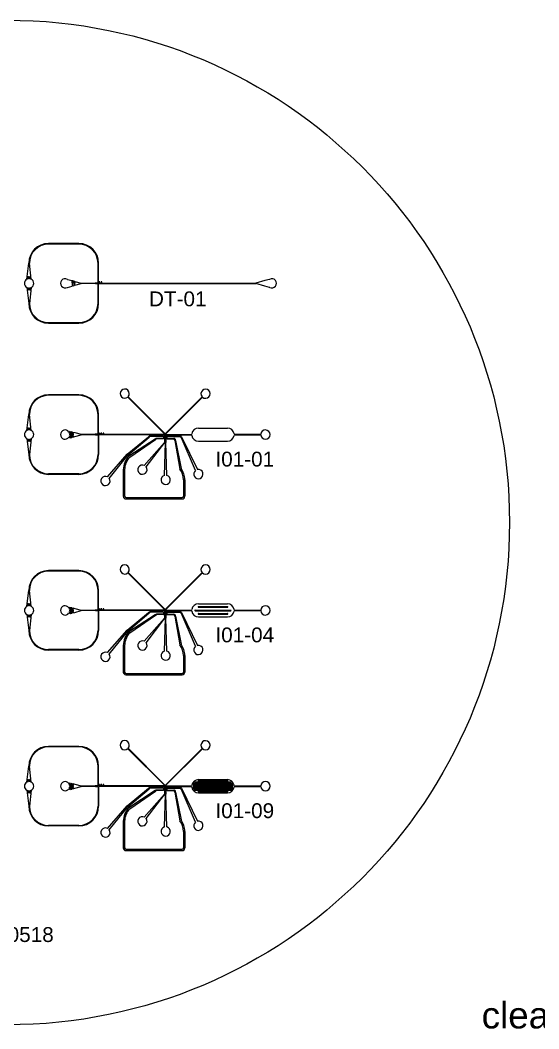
# Model space of a CAD drawing. Header units: millimetres. Extents: x 1 to 237, y 1 to 237.
# Drawn here: x 39.7 to 79.1, y 80.6 to 157.1 of the extents above; entities that cross this region are included whole.
import ezdxf

# ---------------------------------------------------------------- set-up
doc = ezdxf.new("R2010")
doc.units = ezdxf.units.MM
doc.header["$MEASUREMENT"] = 0
doc.layers.add('Instructions', color=3, linetype='Continuous')
doc.styles.get("Standard").update_dxf_attribs({"font": 'arial.ttf'})

msp = doc.modelspace()

# ---------------------------------------------------------------- linework, layer by layer
for p, q in [((44.15, 140.117), (41.86, 140.117)), ((44.15, 140.077), (41.86, 140.077)), ((40.217, 137.407), (40.36, 138.617)), ((40.543, 137.407), (40.4, 138.617)), ((45.61, 137.117), (45.61, 138.617)), ((45.65, 137.112), (45.65, 138.617)), ((40.258, 137.425), (40.265, 137.48)), ((40.284, 137.537), (40.274, 137.586)), ((40.306, 137.439), (40.295, 137.488)), ((40.348, 137.546), (40.344, 137.596)), ((40.355, 137.446), (40.352, 137.496)), ((40.405, 137.446), (40.409, 137.496)), ((40.412, 137.546), (40.416, 137.596)), ((40.455, 137.439), (40.465, 137.488)), ((40.476, 137.537), (40.487, 137.586)), ((40.502, 137.425), (40.496, 137.48)), ((43.285, 137.4), (43.642, 137.305)), ((43.642, 137.282), (43.642, 137.305)), ((43.726, 137.282), (43.642, 137.282)), ((43.642, 137.212), (43.642, 137.262)), ((43.692, 137.262), (43.642, 137.262)), ((43.692, 137.212), (43.642, 137.212)), ((43.642, 137.142), (43.642, 137.192)), ((43.692, 137.192), (43.642, 137.192)), ((43.692, 137.142), (43.642, 137.142)), ((43.692, 137.122), (43.642, 137.122)), ((43.642, 137.122), (43.642, 137.072)), ((43.692, 137.072), (43.642, 137.072)), ((43.642, 137.052), (43.642, 137.002)), ((43.692, 137.052), (43.642, 137.052)), ((43.692, 137.002), (43.642, 137.002)), ((43.642, 136.982), (43.642, 136.932)), ((43.692, 136.982), (43.642, 136.982)), ((43.692, 137.262), (43.692, 137.212)), ((43.692, 137.192), (43.692, 137.142)), ((43.692, 137.072), (43.692, 137.122)), ((43.692, 137.002), (43.692, 137.052)), ((43.692, 136.932), (43.692, 136.982)), ((43.726, 137.282), (43.792, 137.265)), ((43.792, 137.247), (43.792, 137.265)), ((43.857, 137.247), (43.792, 137.247)), ((43.792, 137.177), (43.792, 137.227)), ((43.842, 137.227), (43.792, 137.227)), ((43.842, 137.177), (43.792, 137.177)), ((43.792, 137.107), (43.792, 137.157)), ((43.842, 137.157), (43.792, 137.157)), ((43.842, 137.107), (43.792, 137.107)), ((43.792, 137.087), (43.792, 137.037)), ((43.842, 137.087), (43.792, 137.087)), ((43.842, 137.037), (43.792, 137.037)), ((43.792, 137.017), (43.792, 136.967)), ((43.842, 137.017), (43.792, 137.017)), ((43.842, 136.967), (43.792, 136.967)), ((43.792, 136.947), (43.792, 136.93)), ((43.857, 136.947), (43.792, 136.947)), ((43.842, 137.227), (43.842, 137.177)), ((43.842, 137.157), (43.842, 137.107)), ((43.842, 137.037), (43.842, 137.087)), ((43.842, 136.967), (43.842, 137.017)), ((43.857, 137.247), (44.342, 137.117)), ((43.857, 136.947), (44.342, 137.077)), ((44.342, 137.117), (44.43, 137.117)), ((44.342, 137.117), (45.405, 137.117)), ((45.41, 137.077), (44.342, 137.077)), ((45.61, 137.117), (45.405, 137.117)), ((45.41, 137.077), (45.61, 137.077)), ((45.61, 135.577), (45.61, 137.077)), ((45.65, 137.112), (45.7, 137.112)), ((45.65, 135.577), (45.65, 137.082)), ((45.65, 137.082), (45.7, 137.082)), ((45.75, 137.217), (45.7, 137.217)), ((45.7, 137.217), (45.7, 137.167)), ((45.7, 137.167), (45.75, 137.167)), ((45.7, 137.117), (57.577, 137.117)), ((45.7, 137.112), (45.7, 137.117)), ((45.7, 137.082), (45.7, 137.077)), ((45.7, 137.077), (57.577, 137.077)), ((45.75, 137.167), (45.75, 137.217)), ((45.9, 137.217), (45.85, 137.217)), ((45.85, 137.217), (45.85, 137.167)), ((45.85, 137.167), (45.9, 137.167)), ((45.9, 137.167), (45.9, 137.217)), ((58.277, 137.305), (57.577, 137.117)), ((58.277, 136.89), (57.577, 137.077)), ((58.634, 137.4), (58.277, 137.305)), ((40.217, 136.788), (40.36, 135.577)), ((40.258, 136.769), (40.265, 136.714)), ((40.284, 136.658), (40.274, 136.609)), ((40.306, 136.755), (40.295, 136.706)), ((40.348, 136.648), (40.344, 136.598)), ((40.355, 136.748), (40.352, 136.698)), ((40.543, 136.788), (40.4, 135.577)), ((40.405, 136.748), (40.409, 136.698)), ((40.412, 136.648), (40.416, 136.598)), ((40.455, 136.755), (40.465, 136.706)), ((40.476, 136.658), (40.487, 136.609)), ((40.502, 136.769), (40.496, 136.714)), ((43.28, 136.791), (43.285, 136.794)), ((43.285, 136.794), (43.642, 136.89)), ((43.692, 136.932), (43.642, 136.932)), ((43.642, 136.912), (43.642, 136.89)), ((43.726, 136.912), (43.642, 136.912)), ((43.726, 136.912), (43.792, 136.93)), ((58.634, 136.794), (58.277, 136.89)), ((58.639, 136.791), (58.634, 136.794)), ((41.86, 134.117), (44.15, 134.117)), ((41.86, 134.077), (44.15, 134.077)), ((44.15, 128.643), (41.86, 128.643)), ((44.15, 128.603), (41.86, 128.603)), ((50.695, 125.643), (47.867, 128.471)), ((50.711, 125.684), (47.895, 128.499)), ((50.705, 125.643), (53.534, 128.471)), ((50.711, 125.684), (53.516, 128.489)), ((40.217, 125.935), (40.36, 127.145)), ((40.543, 125.935), (40.4, 127.145)), ((45.61, 125.645), (45.61, 127.143)), ((45.65, 125.693), (45.65, 127.143)), ((40.258, 125.953), (40.265, 126.008)), ((40.284, 126.065), (40.274, 126.114)), ((40.306, 125.967), (40.295, 126.016)), ((40.348, 126.074), (40.344, 126.124)), ((40.355, 125.974), (40.352, 126.024)), ((40.405, 125.974), (40.409, 126.024)), ((40.412, 126.074), (40.416, 126.124)), ((40.455, 125.967), (40.465, 126.016)), ((40.476, 126.065), (40.487, 126.114)), ((40.502, 125.953), (40.496, 126.008)), ((43.402, 125.818), (43.486, 125.873)), ((43.43, 125.766), (43.476, 125.787)), ((43.43, 125.484), (43.476, 125.464)), ((43.449, 125.711), (43.498, 125.723)), ((43.449, 125.539), (43.498, 125.527)), ((43.459, 125.653), (43.509, 125.657)), ((43.459, 125.597), (43.509, 125.593)), ((43.508, 125.835), (43.55, 125.857)), ((43.529, 125.791), (43.575, 125.809)), ((43.544, 125.745), (43.592, 125.758)), ((43.544, 125.506), (43.592, 125.492)), ((43.55, 125.857), (43.617, 125.839)), ((43.554, 125.697), (43.604, 125.705)), ((43.554, 125.553), (43.604, 125.545)), ((43.559, 125.649), (43.609, 125.651)), ((43.559, 125.602), (43.609, 125.599)), ((43.633, 125.794), (43.702, 125.816)), ((43.646, 125.748), (43.724, 125.766)), ((43.646, 125.502), (43.724, 125.484)), ((43.655, 125.699), (43.754, 125.712)), ((43.655, 125.551), (43.754, 125.538)), ((43.66, 125.65), (43.759, 125.655)), ((43.66, 125.6), (43.759, 125.596)), ((43.702, 125.816), (43.857, 125.775)), ((43.702, 125.434), (43.857, 125.475)), ((43.724, 125.766), (43.746, 125.76)), ((43.724, 125.484), (43.746, 125.49)), ((43.857, 125.775), (44.342, 125.645)), ((43.857, 125.475), (44.342, 125.605)), ((44.342, 125.645), (44.43, 125.645)), ((44.342, 125.645), (44.435, 125.645)), ((44.43, 125.605), (44.342, 125.605)), ((45.41, 125.605), (44.43, 125.605)), ((44.435, 125.645), (45.405, 125.645)), ((45.61, 125.645), (45.405, 125.645)), ((45.41, 125.605), (45.61, 125.605)), ((45.61, 125.605), (45.61, 124.108)), ((45.7, 125.643), (45.65, 125.693)), ((45.7, 125.608), (45.65, 125.558)), ((45.65, 125.558), (45.65, 124.108)), ((50.695, 125.643), (45.7, 125.643)), ((50.7, 125.608), (45.7, 125.608)), ((45.76, 125.743), (45.71, 125.743)), ((45.71, 125.743), (45.71, 125.693)), ((45.71, 125.693), (45.76, 125.693)), ((45.76, 125.693), (45.76, 125.743)), ((45.91, 125.743), (45.86, 125.743)), ((45.86, 125.743), (45.86, 125.693)), ((45.86, 125.693), (45.91, 125.693)), ((45.91, 125.693), (45.91, 125.743)), ((46.06, 125.743), (46.01, 125.743)), ((46.01, 125.743), (46.01, 125.693)), ((46.01, 125.693), (46.06, 125.693)), ((46.06, 125.693), (46.06, 125.743)), ((50.55, 125.508), (49.55, 125.508)), ((50.55, 125.483), (49.55, 125.458)), ((50.65, 125.528), (50.65, 125.028)), ((50.675, 125.528), (50.675, 125.028)), ((50.7, 125.608), (52.7, 125.608)), ((50.705, 125.643), (52.7, 125.643)), ((50.725, 125.528), (50.725, 125.028)), ((50.75, 125.528), (50.75, 125.028)), ((50.85, 125.508), (51.85, 125.508)), ((50.85, 125.483), (51.85, 125.458)), ((52.7, 125.643), (52.729, 125.695)), ((52.7, 125.608), (52.729, 125.555)), ((53.224, 126.125), (55.439, 126.125)), ((55.961, 125.645), (55.934, 125.695)), ((55.961, 125.605), (55.934, 125.555)), ((55.961, 125.645), (57.961, 125.645)), ((55.961, 125.605), (57.961, 125.605)), ((40.217, 125.316), (40.36, 124.105)), ((40.258, 125.297), (40.265, 125.242)), ((40.284, 125.185), (40.274, 125.137)), ((40.306, 125.283), (40.295, 125.234)), ((40.348, 125.176), (40.344, 125.126)), ((40.355, 125.276), (40.352, 125.226)), ((40.543, 125.316), (40.4, 124.105)), ((40.405, 125.276), (40.409, 125.226)), ((40.412, 125.176), (40.416, 125.126)), ((40.455, 125.283), (40.465, 125.234)), ((40.476, 125.185), (40.487, 125.137)), ((40.502, 125.297), (40.496, 125.242)), ((43.402, 125.432), (43.486, 125.377)), ((43.508, 125.415), (43.55, 125.393)), ((43.529, 125.459), (43.575, 125.441)), ((43.55, 125.393), (43.617, 125.411)), ((43.633, 125.456), (43.702, 125.434)), ((47.811, 124.128), (49.444, 125.464)), ((47.882, 124.057), (49.479, 125.428)), ((49.944, 125.289), (47.953, 123.986)), ((48.023, 123.916), (49.979, 125.253)), ((49.123, 123.279), (50.65, 125.028)), ((49.26, 123.168), (50.675, 125.028)), ((50.55, 125.333), (50.05, 125.333)), ((50.55, 125.308), (50.05, 125.283)), ((50.575, 125.458), (50.575, 125.358)), ((50.6, 125.458), (50.6, 125.358)), ((50.653, 122.531), (50.725, 125.028)), ((50.837, 122.531), (50.75, 125.028)), ((50.8, 125.458), (50.8, 125.358)), ((50.825, 125.458), (50.825, 125.358)), ((50.85, 125.333), (51.35, 125.333)), ((50.85, 125.308), (51.35, 125.283)), ((51.45, 125.183), (51.827, 123.002)), ((51.5, 125.183), (51.907, 123.062)), ((53.008, 122.901), (51.919, 125.43)), ((51.956, 125.464), (53.165, 122.97)), ((53.224, 125.125), (55.439, 125.125)), ((46.323, 122.424), (47.811, 124.128)), ((46.466, 122.304), (47.882, 124.057)), ((44.15, 122.648), (41.86, 122.648)), ((44.15, 122.608), (41.86, 122.608)), ((47.528, 122.961), (47.528, 120.943)), ((47.628, 122.961), (47.628, 120.943)), ((52.096, 122.193), (52.096, 120.943)), ((52.196, 122.193), (52.196, 120.943)), ((47.728, 120.843), (51.996, 120.843)), ((47.728, 120.743), (51.996, 120.743)), ((44.15, 115.309), (41.86, 115.309)), ((44.15, 115.269), (41.86, 115.269)), ((50.695, 112.309), (47.867, 115.137)), ((50.711, 112.35), (47.895, 115.166)), ((50.705, 112.309), (53.534, 115.137)), ((50.711, 112.35), (53.516, 115.155)), ((40.217, 112.601), (40.36, 113.811)), ((40.543, 112.601), (40.4, 113.811)), ((45.61, 112.311), (45.61, 113.809)), ((45.65, 112.359), (45.65, 113.809)), ((40.258, 112.619), (40.265, 112.674)), ((40.284, 112.731), (40.274, 112.78)), ((40.306, 112.633), (40.295, 112.682)), ((40.348, 112.74), (40.344, 112.79)), ((40.355, 112.64), (40.352, 112.69)), ((40.405, 112.64), (40.409, 112.69)), ((40.412, 112.74), (40.416, 112.79)), ((40.455, 112.633), (40.465, 112.682)), ((40.476, 112.731), (40.487, 112.78)), ((40.502, 112.619), (40.496, 112.674)), ((43.402, 112.484), (43.486, 112.539)), ((43.508, 112.501), (43.55, 112.523)), ((43.529, 112.457), (43.575, 112.475)), ((43.55, 112.523), (43.617, 112.506)), ((43.633, 112.46), (43.702, 112.483)), ((43.702, 112.483), (43.857, 112.441)), ((53.223, 112.581), (55.438, 112.581)), ((53.223, 112.531), (55.438, 112.531)), ((53.224, 112.791), (55.439, 112.791)), ((40.217, 111.982), (40.36, 110.771)), ((40.258, 111.963), (40.265, 111.908)), ((40.284, 111.852), (40.274, 111.803)), ((40.306, 111.949), (40.295, 111.9)), ((40.348, 111.842), (40.344, 111.793)), ((40.355, 111.942), (40.352, 111.892)), ((40.543, 111.982), (40.4, 110.771)), ((40.405, 111.942), (40.409, 111.892)), ((40.412, 111.842), (40.416, 111.793)), ((40.455, 111.949), (40.465, 111.9)), ((40.476, 111.852), (40.487, 111.803)), ((40.502, 111.963), (40.496, 111.908)), ((43.402, 112.099), (43.486, 112.044)), ((43.43, 112.433), (43.476, 112.453)), ((43.43, 112.15), (43.476, 112.13)), ((43.449, 112.377), (43.498, 112.389)), ((43.449, 112.205), (43.498, 112.193)), ((43.459, 112.319), (43.509, 112.323)), ((43.459, 112.263), (43.509, 112.259)), ((43.508, 112.081), (43.55, 112.059)), ((43.529, 112.126), (43.575, 112.107)), ((43.544, 112.411), (43.592, 112.424)), ((43.544, 112.172), (43.592, 112.159)), ((43.55, 112.059), (43.617, 112.077)), ((43.554, 112.363), (43.604, 112.371)), ((43.554, 112.219), (43.604, 112.211)), ((43.559, 112.315), (43.609, 112.317)), ((43.559, 112.268), (43.609, 112.265)), ((43.633, 112.122), (43.702, 112.1)), ((43.646, 112.414), (43.724, 112.432)), ((43.646, 112.169), (43.724, 112.151)), ((43.655, 112.365), (43.754, 112.378)), ((43.655, 112.218), (43.754, 112.204)), ((43.66, 112.316), (43.759, 112.321)), ((43.66, 112.266), (43.759, 112.262)), ((43.702, 112.1), (43.857, 112.141)), ((43.724, 112.432), (43.746, 112.426)), ((43.724, 112.151), (43.746, 112.157)), ((43.857, 112.441), (44.342, 112.311)), ((43.857, 112.141), (44.342, 112.271)), ((44.342, 112.311), (44.43, 112.311)), ((44.342, 112.311), (44.435, 112.311)), ((44.43, 112.271), (44.342, 112.271)), ((45.41, 112.271), (44.43, 112.271)), ((44.435, 112.311), (45.405, 112.311)), ((45.61, 112.311), (45.405, 112.311)), ((45.41, 112.271), (45.61, 112.271)), ((45.61, 112.271), (45.61, 110.774)), ((45.7, 112.309), (45.65, 112.359)), ((45.7, 112.274), (45.65, 112.224)), ((45.65, 112.224), (45.65, 110.774)), ((50.695, 112.309), (45.7, 112.309)), ((50.7, 112.274), (45.7, 112.274)), ((45.76, 112.409), (45.71, 112.409)), ((45.71, 112.409), (45.71, 112.359)), ((45.71, 112.359), (45.76, 112.359)), ((45.76, 112.359), (45.76, 112.409)), ((45.91, 112.409), (45.86, 112.409)), ((45.86, 112.409), (45.86, 112.359)), ((45.86, 112.359), (45.91, 112.359)), ((45.91, 112.359), (45.91, 112.409)), ((46.06, 112.409), (46.01, 112.409)), ((46.01, 112.409), (46.01, 112.359)), ((46.01, 112.359), (46.06, 112.359)), ((46.06, 112.359), (46.06, 112.409)), ((47.811, 110.794), (49.444, 112.13)), ((47.882, 110.723), (49.479, 112.095)), ((49.944, 111.955), (47.953, 110.653)), ((48.023, 110.582), (49.979, 111.92)), ((50.55, 112.174), (49.55, 112.174)), ((50.55, 112.149), (49.55, 112.124)), ((50.55, 111.999), (50.05, 111.999)), ((50.55, 111.974), (50.05, 111.949)), ((50.575, 112.124), (50.575, 112.024)), ((50.6, 112.124), (50.6, 112.024)), ((50.65, 112.194), (50.65, 111.694)), ((50.675, 112.194), (50.675, 111.694)), ((50.7, 112.274), (52.7, 112.274)), ((50.705, 112.309), (52.7, 112.309)), ((50.725, 112.194), (50.725, 111.694)), ((50.75, 112.194), (50.75, 111.694)), ((50.8, 112.124), (50.8, 112.024)), ((50.825, 112.124), (50.825, 112.024)), ((50.85, 112.174), (51.85, 112.174)), ((50.85, 112.149), (51.85, 112.124)), ((50.85, 111.999), (51.35, 111.999)), ((50.85, 111.974), (51.35, 111.949)), ((51.45, 111.849), (51.827, 109.668)), ((51.5, 111.849), (51.907, 109.728)), ((53.008, 109.567), (51.919, 112.096)), ((51.956, 112.13), (53.165, 109.636)), ((52.7, 112.309), (52.729, 112.361)), ((52.7, 112.274), (52.729, 112.221)), ((52.984, 112.319), (55.676, 112.319)), ((52.984, 112.269), (55.676, 112.269)), ((53.223, 112.056), (55.438, 112.056)), ((53.223, 112.006), (55.438, 112.006)), ((53.224, 111.791), (55.439, 111.791)), ((55.961, 112.311), (55.934, 112.361)), ((55.961, 112.271), (55.934, 112.221)), ((55.961, 112.311), (57.961, 112.311)), ((55.961, 112.271), (57.961, 112.271)), ((49.123, 109.946), (50.65, 111.694)), ((49.26, 109.834), (50.675, 111.694)), ((50.653, 109.197), (50.725, 111.694)), ((50.837, 109.197), (50.75, 111.694)), ((46.323, 109.09), (47.811, 110.794)), ((46.466, 108.97), (47.882, 110.723)), ((47.528, 109.627), (47.528, 107.61)), ((47.628, 109.627), (47.628, 107.61)), ((44.15, 109.314), (41.86, 109.314)), ((44.15, 109.274), (41.86, 109.274)), ((52.096, 108.86), (52.096, 107.61)), ((52.196, 108.86), (52.196, 107.61)), ((47.728, 107.51), (51.996, 107.51)), ((47.728, 107.41), (51.996, 107.41)), ((44.15, 101.975), (41.86, 101.975)), ((44.15, 101.935), (41.86, 101.935)), ((50.695, 98.975), (47.867, 101.803)), ((50.711, 99.016), (47.895, 101.832)), ((50.705, 98.975), (53.534, 101.803)), ((50.711, 99.016), (53.516, 101.821)), ((40.217, 99.267), (40.36, 100.477)), ((40.543, 99.267), (40.4, 100.477)), ((45.61, 98.977), (45.61, 100.475)), ((45.65, 99.025), (45.65, 100.475)), ((40.348, 99.406), (40.344, 99.456)), ((40.412, 99.406), (40.416, 99.456)), ((53.224, 99.457), (55.439, 99.457)), ((40.258, 99.286), (40.265, 99.34)), ((40.284, 99.397), (40.274, 99.446)), ((40.306, 99.299), (40.295, 99.348)), ((40.355, 99.307), (40.352, 99.356)), ((40.405, 99.307), (40.409, 99.356)), ((40.455, 99.299), (40.465, 99.348)), ((40.476, 99.397), (40.487, 99.446)), ((40.502, 99.286), (40.496, 99.34)), ((43.402, 99.15), (43.486, 99.205)), ((43.402, 98.765), (43.486, 98.71)), ((43.43, 99.099), (43.476, 99.119)), ((43.43, 98.816), (43.476, 98.796)), ((43.449, 99.043), (43.498, 99.056)), ((43.449, 98.872), (43.498, 98.859)), ((43.459, 98.986), (43.509, 98.99)), ((43.459, 98.929), (43.509, 98.925)), ((43.508, 99.167), (43.55, 99.19)), ((43.508, 98.748), (43.55, 98.725)), ((43.529, 99.123), (43.575, 99.142)), ((43.529, 98.792), (43.575, 98.773)), ((43.544, 99.077), (43.592, 99.09)), ((43.544, 98.838), (43.592, 98.825)), ((43.55, 99.19), (43.617, 99.172)), ((43.55, 98.725), (43.617, 98.743)), ((43.554, 99.029), (43.604, 99.037)), ((43.554, 98.886), (43.604, 98.878)), ((43.559, 98.981), (43.609, 98.984)), ((43.559, 98.934), (43.609, 98.931)), ((43.633, 99.127), (43.702, 99.149)), ((43.633, 98.788), (43.702, 98.766)), ((43.646, 99.08), (43.724, 99.098)), ((43.646, 98.835), (43.724, 98.817)), ((43.655, 99.031), (43.754, 99.045)), ((43.655, 98.884), (43.754, 98.87)), ((43.66, 98.982), (43.759, 98.987)), ((43.66, 98.933), (43.759, 98.928)), ((43.702, 99.149), (43.857, 99.107)), ((43.702, 98.766), (43.857, 98.807)), ((43.724, 99.098), (43.746, 99.092)), ((43.724, 98.817), (43.746, 98.823)), ((43.857, 99.107), (44.342, 98.977)), ((43.857, 98.807), (44.342, 98.937)), ((44.342, 98.977), (44.43, 98.977)), ((44.342, 98.977), (44.435, 98.977)), ((44.43, 98.937), (44.342, 98.937)), ((45.41, 98.937), (44.43, 98.937)), ((44.435, 98.977), (45.405, 98.977)), ((45.61, 98.977), (45.405, 98.977)), ((45.41, 98.937), (45.61, 98.937)), ((45.61, 98.937), (45.61, 97.44)), ((45.7, 98.975), (45.65, 99.025)), ((45.7, 98.94), (45.65, 98.89)), ((45.65, 98.89), (45.65, 97.44)), ((50.695, 98.975), (45.7, 98.975)), ((50.7, 98.94), (45.7, 98.94)), ((45.76, 99.075), (45.71, 99.075)), ((45.71, 99.075), (45.71, 99.025)), ((45.71, 99.025), (45.76, 99.025)), ((45.76, 99.025), (45.76, 99.075)), ((45.91, 99.075), (45.86, 99.075)), ((45.86, 99.075), (45.86, 99.025)), ((45.86, 99.025), (45.91, 99.025)), ((45.91, 99.025), (45.91, 99.075)), ((46.06, 99.075), (46.01, 99.075)), ((46.01, 99.075), (46.01, 99.025)), ((46.01, 99.025), (46.06, 99.025)), ((46.06, 99.025), (46.06, 99.075)), ((47.811, 97.46), (49.444, 98.796)), ((47.882, 97.39), (49.479, 98.761)), ((50.55, 98.84), (49.55, 98.84)), ((50.55, 98.815), (49.55, 98.79)), ((50.575, 98.79), (50.575, 98.69)), ((50.6, 98.79), (50.6, 98.69)), ((50.65, 98.86), (50.65, 98.36)), ((50.675, 98.86), (50.675, 98.36)), ((50.7, 98.94), (52.7, 98.94)), ((50.705, 98.975), (52.7, 98.975)), ((50.725, 98.86), (50.725, 98.36)), ((50.75, 98.86), (50.75, 98.36)), ((50.8, 98.79), (50.8, 98.69)), ((50.825, 98.79), (50.825, 98.69)), ((50.85, 98.84), (51.85, 98.84)), ((50.85, 98.815), (51.85, 98.79)), ((53.008, 96.233), (51.919, 98.763)), ((51.956, 98.796), (53.165, 96.302)), ((52.7, 98.975), (52.729, 99.027)), ((52.7, 98.94), (52.729, 98.887)), ((52.842, 99.043), (55.818, 99.043)), ((52.842, 98.993), (55.818, 98.993)), ((52.842, 98.926), (55.818, 98.926)), ((52.842, 98.876), (55.818, 98.876)), ((52.878, 99.16), (55.783, 99.16)), ((52.878, 99.11), (55.783, 99.11)), ((52.878, 98.81), (55.783, 98.81)), ((52.878, 98.76), (55.783, 98.76)), ((52.96, 99.277), (55.7, 99.277)), ((52.96, 99.227), (55.7, 99.227)), ((52.96, 98.693), (55.7, 98.693)), ((53.223, 99.393), (55.438, 99.393)), ((53.223, 99.343), (55.438, 99.343)), ((55.961, 98.977), (55.934, 99.027)), ((55.961, 98.937), (55.934, 98.887)), ((55.961, 98.977), (57.961, 98.977)), ((55.961, 98.937), (57.961, 98.937)), ((40.217, 98.648), (40.36, 97.437)), ((40.258, 98.629), (40.265, 98.575)), ((40.284, 98.518), (40.274, 98.469)), ((40.306, 98.616), (40.295, 98.567)), ((40.348, 98.509), (40.344, 98.459)), ((40.355, 98.608), (40.352, 98.559)), ((40.543, 98.648), (40.4, 97.437)), ((40.405, 98.608), (40.409, 98.559)), ((40.412, 98.509), (40.416, 98.459)), ((40.455, 98.616), (40.465, 98.567)), ((40.476, 98.518), (40.487, 98.469)), ((40.502, 98.629), (40.496, 98.575)), ((49.944, 98.621), (47.953, 97.319)), ((48.023, 97.248), (49.979, 98.586)), ((49.123, 96.612), (50.65, 98.36)), ((49.26, 96.501), (50.675, 98.36)), ((50.55, 98.665), (50.05, 98.665)), ((50.55, 98.64), (50.05, 98.615)), ((50.653, 95.863), (50.725, 98.36)), ((50.837, 95.864), (50.75, 98.36)), ((50.85, 98.665), (51.35, 98.665)), ((50.85, 98.64), (51.35, 98.615)), ((51.45, 98.515), (51.827, 96.334)), ((51.5, 98.515), (51.907, 96.395)), ((52.96, 98.643), (55.7, 98.643)), ((53.223, 98.576), (55.438, 98.576)), ((53.223, 98.526), (55.438, 98.526)), ((53.224, 98.457), (55.439, 98.457)), ((46.323, 95.756), (47.811, 97.46)), ((46.466, 95.637), (47.882, 97.39)), ((44.15, 95.98), (41.86, 95.98)), ((44.15, 95.94), (41.86, 95.94)), ((47.528, 96.294), (47.528, 94.276)), ((47.628, 96.294), (47.628, 94.276)), ((52.096, 95.526), (52.096, 94.276)), ((52.196, 95.526), (52.196, 94.276)), ((47.728, 94.176), (51.996, 94.176)), ((47.728, 94.076), (51.996, 94.076))]:
    msp.add_line(p, q)
msp.add_circle((38.731, 118.958), 38.1)
for centre, radius, start, end in [((41.86, 138.617), 1.5, 90, 180), ((41.86, 138.617), 1.46, 90, 180), ((44.15, 138.617), 1.5, 0, 90), ((44.15, 138.617), 1.46, 0, 90), ((40.38, 137.097), 0.35, 117.81996, 242.18004), ((40.38, 137.097), 0.35, 102.3, 110.4), ((40.38, 137.097), 0.4, 102.3, 106.78272), ((40.38, 137.097), 0.5, 94.1, 102.3), ((40.38, 137.097), 0.45, 94.1, 102.3), ((40.38, 137.097), 0.4, 85.9, 94.1), ((40.38, 137.097), 0.35, 85.9, 94.1), ((40.38, 137.097), 0.45, 77.7, 85.9), ((40.38, 137.097), 0.5, 77.7, 85.9), ((40.38, 137.097), 0.35, 69.6, 77.7), ((40.38, 137.097), 0.4, 73.21728, 77.7), ((40.38, 137.097), 0.35, 297.81996, 62.18004), ((43.11, 137.097), 0.35, 60, 299.01121), ((58.809, 137.097), 0.35, 240.98879, 120), ((40.38, 137.097), 0.35, 249.6, 257.7), ((40.38, 137.097), 0.4, 253.21728, 257.7), ((40.38, 137.097), 0.5, 257.7, 265.9), ((40.38, 137.097), 0.45, 257.7, 265.9), ((40.38, 137.097), 0.4, 265.9, 274.1), ((40.38, 137.097), 0.35, 265.9, 274.1), ((40.38, 137.097), 0.45, 274.1, 282.3), ((40.38, 137.097), 0.5, 274.1, 282.3), ((40.38, 137.097), 0.35, 282.3, 290.4), ((40.38, 137.097), 0.4, 282.3, 286.78272), ((41.86, 135.577), 1.5, 180, 270), ((41.86, 135.577), 1.46, 180, 270), ((44.15, 135.577), 1.5, 270, 0), ((44.15, 135.577), 1.46, 270, 0), ((41.86, 127.143), 1.5, 90, 180), ((41.86, 127.143), 1.46, 90, 180), ((44.15, 127.143), 1.5, 0, 90), ((44.15, 127.143), 1.46, 0, 90), ((47.634, 128.732), 0.35, 318.27583, 311.72417), ((53.772, 128.727), 0.35, 227.04671, 222.95329), ((40.38, 125.625), 0.35, 117.81996, 242.18004), ((40.38, 125.625), 0.35, 102.3, 110.4), ((40.38, 125.625), 0.4, 102.3, 106.78272), ((40.38, 125.625), 0.5, 94.1, 102.3), ((40.38, 125.625), 0.45, 94.1, 102.3), ((40.38, 125.625), 0.4, 85.9, 94.1), ((40.38, 125.625), 0.35, 85.9, 94.1), ((40.38, 125.625), 0.45, 77.7, 85.9), ((40.38, 125.625), 0.5, 77.7, 85.9), ((40.38, 125.625), 0.35, 69.6, 77.7), ((40.38, 125.625), 0.4, 73.21728, 77.7), ((40.38, 125.625), 0.35, 297.81996, 62.18004), ((43.11, 125.625), 0.35, 33.4, 326.6), ((43.11, 125.625), 0.35, 14.2, 23.8), ((43.11, 125.625), 0.35, 336.2, 345.8), ((43.11, 125.625), 0.35, 355.4, 4.6), ((43.11, 125.625), 0.4, 14.2, 23.8), ((43.11, 125.625), 0.4, 336.2, 345.8), ((43.11, 125.625), 0.45, 27.8, 33.4), ((43.11, 125.625), 0.4, 355.4, 4.6), ((43.11, 125.625), 0.45, 15.4, 21.6), ((43.11, 125.625), 0.45, 338.4, 344.6), ((43.11, 125.625), 0.45, 3, 9.2), ((43.11, 125.625), 0.45, 350.8, 357), ((43.11, 125.625), 0.5, 15.4, 21.6), ((43.11, 125.625), 0.5, 338.4, 344.6), ((43.11, 125.625), 0.5, 3, 9.2), ((43.11, 125.625), 0.5, 350.8, 357), ((43.11, 125.625), 0.55, 17.9, 22.92868), ((43.11, 125.625), 0.55, 7.7, 12.9), ((43.11, 125.625), 0.55, 347.1, 352.3), ((43.11, 125.625), 0.55, 357.4, 2.6), ((43.11, 125.625), 0.65, 7.7, 11.96824), ((43.11, 125.625), 0.65, 348.03176, 352.3), ((43.11, 125.625), 0.65, 357.4, 2.6), ((49.55, 125.358), 0.15, 90, 135), ((50.55, 125.458), 0.05, 0, 90), ((50.55, 125.458), 0.025, 0, 90), ((50.7, 125.528), 0.05, 0, 180), ((50.7, 125.528), 0.025, 0, 180), ((50.85, 125.458), 0.05, 90, 180), ((50.85, 125.458), 0.025, 90, 180), ((51.85, 125.358), 0.15, 45, 90), ((53.224, 125.625), 0.5, 90, 171.95215), ((53.224, 125.625), 0.5, 188.04785, 270), ((55.439, 125.625), 0.5, 8.04785, 90), ((55.439, 125.625), 0.5, 270, 351.95215), ((58.311, 125.625), 0.35, 183.27583, 176.72417), ((40.38, 125.625), 0.35, 249.6, 257.7), ((40.38, 125.625), 0.4, 253.21728, 257.7), ((40.38, 125.625), 0.5, 257.7, 265.9), ((40.38, 125.625), 0.45, 257.7, 265.9), ((40.38, 125.625), 0.4, 265.9, 274.1), ((40.38, 125.625), 0.35, 265.9, 274.1), ((40.38, 125.625), 0.45, 274.1, 282.3), ((40.38, 125.625), 0.5, 274.1, 282.3), ((40.38, 125.625), 0.35, 282.3, 290.4), ((40.38, 125.625), 0.4, 282.3, 286.78272), ((43.11, 125.625), 0.45, 326.6, 332.2), ((43.11, 125.625), 0.55, 337.07132, 342.1), ((49.55, 125.358), 0.1, 90, 135), ((50.05, 125.183), 0.15, 90, 135), ((50.05, 125.183), 0.1, 90, 135), ((50.55, 125.358), 0.025, 270, 0), ((50.55, 125.358), 0.05, 270, 0), ((50.85, 125.358), 0.05, 180, 270), ((50.85, 125.358), 0.025, 180, 270), ((51.35, 125.183), 0.15, 0, 90), ((51.35, 125.183), 0.1, 0, 90), ((51.85, 125.358), 0.1, 45, 90), ((41.86, 124.108), 1.5, 180, 270), ((41.86, 124.108), 1.46, 180, 270), ((44.15, 124.108), 1.5, 270, 0), ((44.15, 124.108), 1.46, 270, 0), ((48.978, 122.961), 1.45, 135, 180), ((48.978, 122.961), 1.35, 135, 180), ((48.978, 122.961), 0.35, 65.4314, 36.2805), ((46.178, 122.106), 0.35, 65.43763, 34.5691), ((50.746, 122.193), 0.35, 105.41111, 74.83159), ((50.746, 122.193), 1.35, 0, 36.77415), ((50.746, 122.193), 1.45, 0, 36.81109), ((53.224, 122.625), 0.35, 128.05111, 99.74541), ((47.728, 120.943), 0.2, 180, 270), ((47.728, 120.943), 0.1, 180, 270), ((51.996, 120.943), 0.1, 270, 0), ((51.996, 120.943), 0.2, 270, 0), ((47.634, 115.398), 0.35, 318.27583, 311.72417), ((53.772, 115.393), 0.35, 227.04671, 222.95329), ((41.86, 113.809), 1.5, 90, 180), ((41.86, 113.809), 1.46, 90, 180), ((44.15, 113.809), 1.5, 0, 90), ((44.15, 113.809), 1.46, 0, 90), ((40.38, 112.291), 0.35, 117.81996, 242.18004), ((40.38, 112.291), 0.35, 102.3, 110.4), ((40.38, 112.291), 0.4, 102.3, 106.78272), ((40.38, 112.291), 0.5, 94.1, 102.3), ((40.38, 112.291), 0.45, 94.1, 102.3), ((40.38, 112.291), 0.4, 85.9, 94.1), ((40.38, 112.291), 0.35, 85.9, 94.1), ((40.38, 112.291), 0.45, 77.7, 85.9), ((40.38, 112.291), 0.5, 77.7, 85.9), ((40.38, 112.291), 0.35, 69.6, 77.7), ((40.38, 112.291), 0.4, 73.21728, 77.7), ((40.38, 112.291), 0.35, 297.81996, 62.18004), ((43.11, 112.291), 0.35, 33.4, 326.6), ((43.11, 112.291), 0.45, 27.8, 33.4), ((43.11, 112.291), 0.5, 15.4, 21.6), ((43.11, 112.291), 0.55, 17.9, 22.92868), ((53.224, 112.291), 0.5, 90, 171.95215), ((53.223, 112.556), 0.025, 90, 270), ((55.438, 112.556), 0.025, 270, 90), ((55.439, 112.291), 0.5, 8.04785, 90), ((58.311, 112.291), 0.35, 183.27583, 176.72417), ((40.38, 112.291), 0.35, 249.6, 257.7), ((40.38, 112.291), 0.4, 253.21728, 257.7), ((40.38, 112.291), 0.5, 257.7, 265.9), ((40.38, 112.291), 0.45, 257.7, 265.9), ((40.38, 112.291), 0.4, 265.9, 274.1), ((40.38, 112.291), 0.35, 265.9, 274.1), ((40.38, 112.291), 0.45, 274.1, 282.3), ((40.38, 112.291), 0.5, 274.1, 282.3), ((40.38, 112.291), 0.35, 282.3, 290.4), ((40.38, 112.291), 0.4, 282.3, 286.78272), ((43.11, 112.291), 0.35, 14.2, 23.8), ((43.11, 112.291), 0.35, 336.2, 345.8), ((43.11, 112.291), 0.35, 355.4, 4.6), ((43.11, 112.291), 0.4, 14.2, 23.8), ((43.11, 112.291), 0.4, 336.2, 345.8), ((43.11, 112.291), 0.45, 326.6, 332.2), ((43.11, 112.291), 0.4, 355.4, 4.6), ((43.11, 112.291), 0.45, 15.4, 21.6), ((43.11, 112.291), 0.45, 338.4, 344.6), ((43.11, 112.291), 0.45, 3, 9.2), ((43.11, 112.291), 0.45, 350.8, 357), ((43.11, 112.291), 0.5, 338.4, 344.6), ((43.11, 112.291), 0.5, 3, 9.2), ((43.11, 112.291), 0.5, 350.8, 357), ((43.11, 112.291), 0.55, 337.07132, 342.1), ((43.11, 112.291), 0.55, 7.7, 12.9), ((43.11, 112.291), 0.55, 347.1, 352.3), ((43.11, 112.291), 0.55, 357.4, 2.6), ((43.11, 112.291), 0.65, 7.7, 11.96824), ((43.11, 112.291), 0.65, 348.03176, 352.3), ((43.11, 112.291), 0.65, 357.4, 2.6), ((49.55, 112.024), 0.15, 90, 135), ((49.55, 112.024), 0.1, 90, 135), ((50.05, 111.849), 0.15, 90, 135), ((50.05, 111.849), 0.1, 90, 135), ((50.55, 112.124), 0.05, 0, 90), ((50.55, 112.124), 0.025, 0, 90), ((50.55, 112.024), 0.025, 270, 0), ((50.55, 112.024), 0.05, 270, 0), ((50.7, 112.194), 0.05, 0, 180), ((50.7, 112.194), 0.025, 0, 180), ((50.85, 112.124), 0.05, 90, 180), ((50.85, 112.024), 0.05, 180, 270), ((50.85, 112.124), 0.025, 90, 180), ((50.85, 112.024), 0.025, 180, 270), ((51.35, 111.849), 0.15, 0, 90), ((51.35, 111.849), 0.1, 0, 90), ((51.85, 112.024), 0.15, 45, 90), ((51.85, 112.024), 0.1, 45, 90), ((53.224, 112.291), 0.5, 188.04785, 270), ((52.984, 112.294), 0.025, 90, 270), ((53.223, 112.031), 0.025, 90, 270), ((55.438, 112.031), 0.025, 270, 90), ((55.439, 112.291), 0.5, 270, 351.95215), ((55.676, 112.294), 0.025, 270, 90), ((41.86, 110.774), 1.5, 180, 270), ((41.86, 110.774), 1.46, 180, 270), ((44.15, 110.774), 1.5, 270, 0), ((44.15, 110.774), 1.46, 270, 0), ((48.978, 109.627), 1.45, 135, 180), ((48.978, 109.627), 1.35, 135, 180), ((48.978, 109.627), 0.35, 65.4314, 36.2805), ((50.746, 108.86), 1.35, 0, 36.77415), ((50.746, 108.86), 1.45, 0, 36.81109), ((53.224, 109.291), 0.35, 128.05111, 99.74541), ((46.178, 108.772), 0.35, 65.43763, 34.5691), ((50.746, 108.86), 0.35, 105.41111, 74.83159), ((47.728, 107.61), 0.2, 180, 270), ((47.728, 107.61), 0.1, 180, 270), ((51.996, 107.61), 0.1, 270, 0), ((51.996, 107.61), 0.2, 270, 0), ((41.86, 100.475), 1.5, 90, 180), ((41.86, 100.475), 1.46, 90, 180), ((44.15, 100.475), 1.5, 0, 90), ((44.15, 100.475), 1.46, 0, 90), ((47.634, 102.065), 0.35, 318.27583, 311.72417), ((53.772, 102.06), 0.35, 227.04671, 222.95329), ((40.38, 98.957), 0.5, 94.1, 102.3), ((40.38, 98.957), 0.5, 77.7, 85.9), ((53.224, 98.957), 0.5, 90, 171.95215), ((55.439, 98.957), 0.5, 8.04785, 90), ((40.38, 98.957), 0.35, 117.81996, 242.18004), ((40.38, 98.957), 0.35, 102.3, 110.4), ((40.38, 98.957), 0.4, 102.3, 106.78272), ((40.38, 98.957), 0.45, 94.1, 102.3), ((40.38, 98.957), 0.4, 85.9, 94.1), ((40.38, 98.957), 0.35, 85.9, 94.1), ((40.38, 98.957), 0.45, 77.7, 85.9), ((40.38, 98.957), 0.35, 69.6, 77.7), ((40.38, 98.957), 0.4, 73.21728, 77.7), ((40.38, 98.957), 0.35, 297.81996, 62.18004), ((43.11, 98.957), 0.35, 33.4, 326.6), ((43.11, 98.957), 0.35, 14.2, 23.8), ((43.11, 98.957), 0.35, 336.2, 345.8), ((43.11, 98.957), 0.35, 355.4, 4.6), ((43.11, 98.957), 0.4, 14.2, 23.8), ((43.11, 98.957), 0.4, 336.2, 345.8), ((43.11, 98.957), 0.45, 27.8, 33.4), ((43.11, 98.957), 0.45, 326.6, 332.2), ((43.11, 98.957), 0.4, 355.4, 4.6), ((43.11, 98.957), 0.45, 15.4, 21.6), ((43.11, 98.957), 0.45, 338.4, 344.6), ((43.11, 98.957), 0.45, 3, 9.2), ((43.11, 98.957), 0.45, 350.8, 357), ((43.11, 98.957), 0.5, 15.4, 21.6), ((43.11, 98.957), 0.5, 338.4, 344.6), ((43.11, 98.957), 0.5, 3, 9.2), ((43.11, 98.957), 0.5, 350.8, 357), ((43.11, 98.957), 0.55, 17.9, 22.92868), ((43.11, 98.957), 0.55, 337.07132, 342.1), ((43.11, 98.957), 0.55, 7.7, 12.9), ((43.11, 98.957), 0.55, 347.1, 352.3), ((43.11, 98.957), 0.55, 357.4, 2.6), ((43.11, 98.957), 0.65, 7.7, 11.96824), ((43.11, 98.957), 0.65, 348.03176, 352.3), ((43.11, 98.957), 0.65, 357.4, 2.6), ((49.55, 98.69), 0.15, 90, 135), ((49.55, 98.69), 0.1, 90, 135), ((50.55, 98.79), 0.05, 0, 90), ((50.55, 98.79), 0.025, 0, 90), ((50.7, 98.86), 0.05, 0, 180), ((50.7, 98.86), 0.025, 0, 180), ((50.85, 98.79), 0.05, 90, 180), ((50.85, 98.79), 0.025, 90, 180), ((51.85, 98.69), 0.15, 45, 90), ((51.85, 98.69), 0.1, 45, 90), ((53.224, 98.957), 0.5, 188.04785, 270), ((52.842, 99.018), 0.025, 90, 270), ((52.842, 98.901), 0.025, 90, 270), ((52.878, 99.135), 0.025, 90, 270), ((52.878, 98.785), 0.025, 90, 270), ((52.96, 99.252), 0.025, 90, 270), ((52.96, 98.668), 0.025, 90, 270), ((53.223, 99.368), 0.025, 90, 270), ((55.438, 99.368), 0.025, 270, 90), ((55.439, 98.957), 0.5, 270, 351.95215), ((55.7, 99.252), 0.025, 270, 90), ((55.7, 98.668), 0.025, 270, 90), ((55.783, 99.135), 0.025, 270, 90), ((55.783, 98.785), 0.025, 270, 90), ((55.818, 99.018), 0.025, 270, 90), ((55.818, 98.901), 0.025, 270, 90), ((58.311, 98.957), 0.35, 183.27583, 176.72417), ((40.38, 98.957), 0.35, 249.6, 257.7), ((40.38, 98.957), 0.4, 253.21728, 257.7), ((40.38, 98.957), 0.5, 257.7, 265.9), ((40.38, 98.957), 0.45, 257.7, 265.9), ((40.38, 98.957), 0.4, 265.9, 274.1), ((40.38, 98.957), 0.35, 265.9, 274.1), ((40.38, 98.957), 0.45, 274.1, 282.3), ((40.38, 98.957), 0.5, 274.1, 282.3), ((40.38, 98.957), 0.35, 282.3, 290.4), ((40.38, 98.957), 0.4, 282.3, 286.78272), ((50.05, 98.515), 0.15, 90, 135), ((50.05, 98.515), 0.1, 90, 135), ((50.55, 98.69), 0.025, 270, 0), ((50.55, 98.69), 0.05, 270, 0), ((50.85, 98.69), 0.05, 180, 270), ((50.85, 98.69), 0.025, 180, 270), ((51.35, 98.515), 0.15, 0, 90), ((51.35, 98.515), 0.1, 0, 90), ((53.223, 98.551), 0.025, 90, 270), ((55.438, 98.551), 0.025, 270, 90), ((41.86, 97.44), 1.5, 180, 270), ((41.86, 97.44), 1.46, 180, 270), ((44.15, 97.44), 1.5, 270, 0), ((44.15, 97.44), 1.46, 270, 0), ((48.978, 96.294), 1.45, 135, 180), ((48.978, 96.294), 1.35, 135, 180), ((48.978, 96.294), 0.35, 65.4314, 36.2805), ((46.178, 95.438), 0.35, 65.43763, 34.5691), ((50.746, 95.526), 0.35, 105.41111, 74.83159), ((50.746, 95.526), 1.35, 0, 36.77415), ((50.746, 95.526), 1.45, 0, 36.81109), ((53.224, 95.957), 0.35, 128.05111, 99.74541), ((47.728, 94.276), 0.2, 180, 270), ((47.728, 94.276), 0.1, 180, 270), ((51.996, 94.276), 0.1, 270, 0), ((51.996, 94.276), 0.2, 270, 0)]:
    msp.add_arc(centre, radius, start, end)

# ---------------------------------------------------------------- texts
for s, p in [('DT-01', (49.476, 135.359)), ('I01-01', (54.519, 123.203)), ('I01-04', (54.519, 109.87)), ('I01-09', (54.519, 96.536)), ('20170518', (35.258, 87.14))]:
    msp.add_text(s, height=1.125).set_placement(p)
at = {"layer": 'Instructions'}
msp.add_text('clear', height=2, dxfattribs=at).set_placement((74.717, 80.582))

doc.saveas('drawing.dxf')
